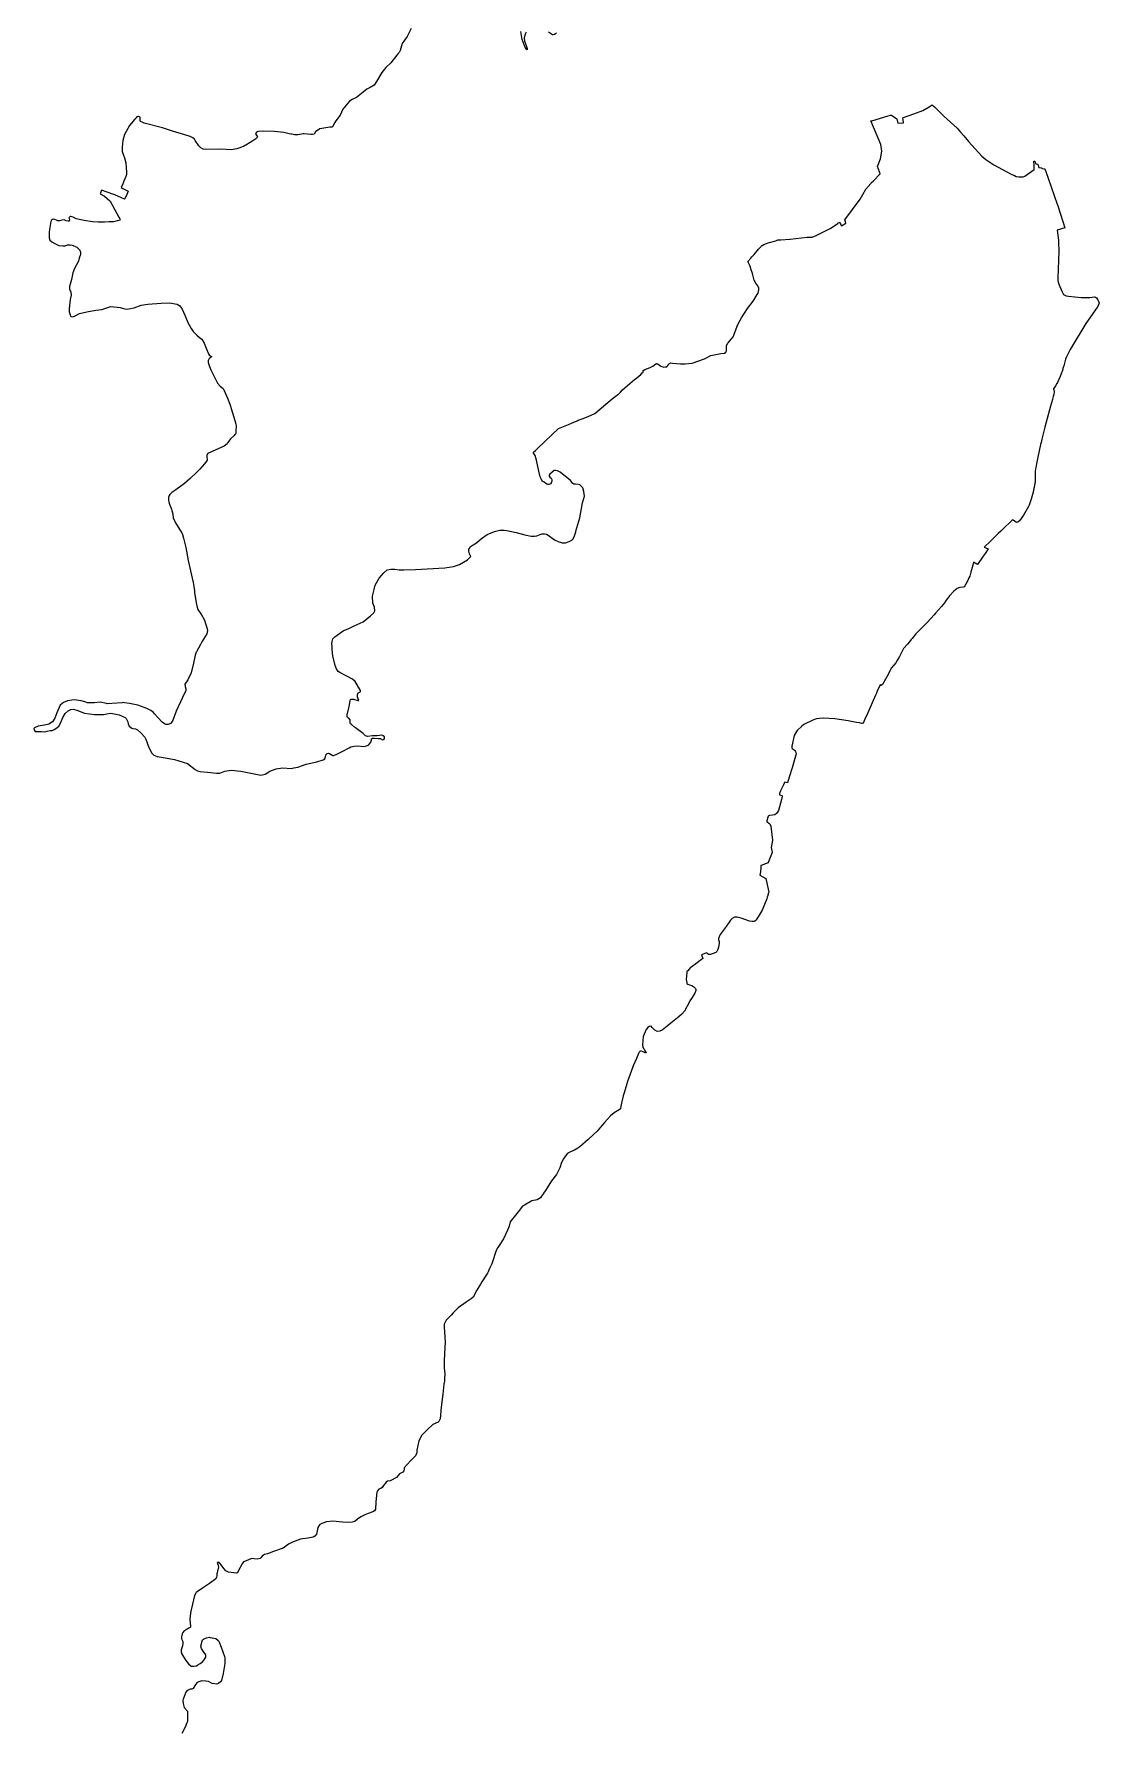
# Model space of a CAD drawing. Header units: inches. Extents: x 1341578 to 1502124, y 557203 to 748561.
# Drawn here: x 1481200 to 1483709, y 580473 to 584471 of the extents above; entities that cross this region are included whole.
import ezdxf

# ---------------------------------------------------------------- set-up
doc = ezdxf.new("R2010")
doc.units = ezdxf.units.IN
doc.header["$MEASUREMENT"] = 0
doc.layers.add('Zipcode', color=7, linetype='Continuous')

msp = doc.modelspace()

# ---------------------------------------------------------------- linework, layer by layer
at = {"layer": 'Zipcode'}
for points in [[(1482088.5, 584483.5), (1482078.7, 584464.7), (1482067.4, 584448.1), (1482062.7, 584431.8), (1482060.4, 584427.3), (1482057.5, 584423.7), (1482054.8, 584420.4), (1482040.4, 584402.6), (1482028.8, 584391.4), (1482019.3, 584379.7), (1482007.2, 584358.5), (1482001.5, 584350.3), (1481991.6, 584344.7), (1481987.2, 584342.3), (1481983.8, 584340.3), (1481975.4, 584333.4), (1481967.6, 584327), (1481960, 584321.3), (1481949.6, 584316.5), (1481943.3, 584312.1), (1481927.3, 584293.3), (1481921.1, 584279.1), (1481910.9, 584266.2), (1481908.8, 584262.4), (1481903.4, 584252.2), (1481901.4, 584251.5), (1481896.6, 584251), (1481873.4, 584247), (1481863.2, 584240.3), (1481859.7, 584234.7), (1481856.4, 584233.8), (1481852.1, 584233.8), (1481836.5, 584235.3), (1481834, 584235.5), (1481821.7, 584233.3), (1481817.7, 584233.3), (1481813.7, 584233.3), (1481807.8, 584234.4), (1481806.7, 584234.6), (1481805.5, 584234.9), (1481801.5, 584235.6), (1481791.7, 584237.8), (1481788.5, 584238.5), (1481765.5, 584241), (1481741.8, 584241.4), (1481727.6, 584240.8), (1481724.6, 584239.6), (1481722.4, 584236.9), (1481721.9, 584235.8), (1481723.6, 584233.4), (1481725.4, 584230.8), (1481726.4, 584228.3), (1481726.1, 584226.6), (1481723.9, 584224.9), (1481722.6, 584223.9), (1481715.8, 584218.7), (1481709.5, 584215), (1481705.2, 584212.6), (1481703.3, 584211.4), (1481693.9, 584205.9), (1481677.6, 584199.9), (1481664.9, 584197.5), (1481640.2, 584199.2), (1481604.2, 584198.7), (1481598.6, 584199.2), (1481593.3, 584202.8), (1481588.8, 584207), (1481579.8, 584219.5), (1481577.9, 584223), (1481574.6, 584225.7), (1481568.3, 584229.4), (1481555.4, 584233), (1481526.5, 584241.7), (1481502.7, 584249.5), (1481459.6, 584260.7), (1481454.6, 584263.2), (1481451.3, 584264.7), (1481450, 584266.8), (1481450.1, 584270.8), (1481450.1, 584273.3), (1481450.1, 584274.5), (1481449.6, 584274.8), (1481448.5, 584275.7), (1481446.4, 584276.2), (1481444.8, 584276), (1481442.4, 584275.2), (1481440.9, 584273.2), (1481437.9, 584270.2), (1481425.4, 584255), (1481413.6, 584233.8), (1481409.8, 584220.1), (1481408.1, 584204.1), (1481408.1, 584193.6), (1481411, 584185.1), (1481413.6, 584178.9), (1481416.6, 584167.4), (1481417.3, 584156), (1481417.8, 584144.5), (1481417.8, 584139.7), (1481416.6, 584134.9), (1481412, 584123.7), (1481409.2, 584117.6), (1481405.3, 584108.9), (1481409.8, 584106.7), (1481422.3, 584100.7), (1481418.8, 584092.8), (1481414, 584082.1), (1481413.5, 584081.2), (1481390.3, 584091.6), (1481385.8, 584093.6), (1481359.1, 584102.6), (1481359.1, 584102.5), (1481356.6, 584095.5), (1481356.3, 584094.4), (1481366.1, 584088.9), (1481379, 584077.6), (1481379.4, 584077), (1481400.4, 584039.5), (1481402.3, 584035.6), (1481402.8, 584033.6), (1481402.3, 584031.7), (1481397.2, 584030.2), (1481387.2, 584028.4), (1481376.9, 584027.8), (1481366.4, 584027.2), (1481351, 584027.6), (1481338.1, 584028.1), (1481318.1, 584031.2), (1481299.7, 584035.5), (1481292.7, 584039), (1481292.2, 584039.2), (1481287.3, 584040.7), (1481285.1, 584040.4), (1481283.1, 584038.4), (1481282.6, 584036.7), (1481282.9, 584035.9), (1481284, 584032.4), (1481282.1, 584029.5), (1481280.8, 584029.5), (1481276.3, 584030.5), (1481270.9, 584032.7), (1481266.1, 584031.7), (1481260.4, 584030.5), (1481256.2, 584030.7), (1481253.4, 584032), (1481249.4, 584034), (1481246.5, 584034.2), (1481243.8, 584033.7), (1481241.8, 584032.2), (1481240.7, 584030.8), (1481239.7, 584029), (1481238.7, 584024), (1481236.7, 584009.9), (1481236.1, 584003.9), (1481235.7, 583998.2), (1481236.3, 583990.2), (1481237.8, 583985.3), (1481242.4, 583980.8), (1481248.9, 583977), (1481258.4, 583972.5), (1481268.1, 583971.3), (1481273.3, 583971.3), (1481279, 583973.7), (1481282.8, 583974.3), (1481285.3, 583974.3), (1481290.4, 583973), (1481296, 583970.7), (1481296.8, 583970.3), (1481300.9, 583968.1), (1481305.4, 583964.8), (1481308.3, 583961.3), (1481309.4, 583956.4), (1481309.4, 583951.6), (1481306.8, 583942.5), (1481304.8, 583935.7), (1481295.7, 583918.3), (1481291.7, 583907.8), (1481288.9, 583892.5), (1481283.9, 583875.5), (1481283.7, 583869.6), (1481286.6, 583862.8), (1481287.7, 583855.4), (1481285.2, 583845.4), (1481282.7, 583823.3), (1481283.1, 583816.5), (1481285.1, 583809.4), (1481286.3, 583805.9), (1481287.4, 583805.2), (1481291.8, 583804.7), (1481297.1, 583807.1), (1481307.7, 583812.6), (1481324.9, 583816), (1481346.1, 583819.7), (1481359.6, 583821.9), (1481381.4, 583828.4), (1481403.2, 583826.3), (1481414.5, 583823.4), (1481418.7, 583822.7), (1481435.8, 583825.2), (1481452.5, 583831.7), (1481468.7, 583834.3), (1481499.8, 583836.8), (1481519.7, 583837.1), (1481537.4, 583834.3), (1481543.8, 583830.1), (1481548.8, 583822.8), (1481555.8, 583808), (1481562.2, 583790.8), (1481570.1, 583776.9), (1481574.9, 583770.1), (1481583.6, 583761.1), (1481590, 583755.7), (1481595.5, 583751.9), (1481601.2, 583742), (1481607.6, 583727), (1481611.4, 583717.1), (1481613.3, 583713.6), (1481614.9, 583712.6), (1481616.8, 583712.1), (1481618.1, 583710.7), (1481618.3, 583710.6), (1481618.3, 583710.1), (1481614.4, 583706.9), (1481612.3, 583704.4), (1481612.3, 583704.4), (1481610.7, 583701.2), (1481610.7, 583697.2), (1481613.6, 583687.7), (1481616.3, 583679.5), (1481632.2, 583648.2), (1481638.5, 583640.7), (1481645.4, 583635.2), (1481650.6, 583625.5), (1481656.9, 583611.4), (1481662, 583596.7), (1481673.4, 583560.4), (1481675.7, 583551.3), (1481676, 583548.7), (1481676, 583547.5), (1481675.7, 583535.2), (1481675.7, 583529.7), (1481674.4, 583528.1), (1481673.5, 583527), (1481671, 583523.8), (1481663.3, 583517.1), (1481656.8, 583508.7), (1481655, 583505.2), (1481647.8, 583499.7), (1481628.4, 583491.5), (1481610, 583482.5), (1481607.2, 583479.1), (1481607, 583474.8), (1481608, 583468.6), (1481608, 583466.4), (1481605.3, 583462.4), (1481604.1, 583460.9), (1481600.9, 583457.3), (1481591, 583445.8), (1481584.9, 583439.9), (1481580.3, 583435.3), (1481570.4, 583425.6), (1481567.3, 583422.9), (1481554.4, 583411.9), (1481534.3, 583397.1), (1481524.8, 583390.9), (1481520.2, 583385.8), (1481518.6, 583383.4), (1481517.8, 583381.5), (1481516.7, 583378.7), (1481517.1, 583371.5), (1481517.8, 583369), (1481519.6, 583363), (1481524.1, 583351), (1481524.8, 583348.1), (1481524.8, 583348.1), (1481526.8, 583339.9), (1481528.1, 583330.9), (1481533.8, 583319.5), (1481540, 583308.8), (1481545.6, 583300.3), (1481548.2, 583295.3), (1481550, 583291.6), (1481552.3, 583283.2), (1481557.9, 583261.1), (1481563.3, 583230.3), (1481568.5, 583205.8), (1481574.9, 583178.3), (1481577, 583168.9), (1481578.1, 583158.9), (1481578.5, 583155.2), (1481579.7, 583145.2), (1481582.6, 583126.6), (1481583.4, 583123.9), (1481585.8, 583115.3), (1481586.3, 583114.7), (1481595, 583102.2), (1481601.4, 583089.7), (1481608, 583069.5), (1481608.6, 583065.5), (1481608.4, 583061.5), (1481607.2, 583058), (1481595.7, 583038.5), (1481592.3, 583032.8), (1481583.2, 583015.5), (1481582.5, 583014.2), (1481579.8, 583007.1), (1481576, 582988.6), (1481570.7, 582966.2), (1481562.9, 582949.7), (1481555.6, 582938.9), (1481556.4, 582933.5), (1481557.5, 582928.3), (1481557.5, 582924.1), (1481550, 582907.8), (1481535.1, 582875.3), (1481526.6, 582851.9), (1481522, 582846.9), (1481520, 582845.6), (1481519.8, 582845.4), (1481515.2, 582844.1), (1481512.6, 582844.1), (1481510.5, 582844.3), (1481507.3, 582846), (1481502.3, 582849.6), (1481492.7, 582859.5), (1481484, 582869.3), (1481481.4, 582872.3), (1481475.7, 582877.2), (1481467.2, 582881.2), (1481462, 582883.6), (1481444.5, 582889.8), (1481424.8, 582893.7), (1481413.1, 582895.3), (1481409.9, 582895.7), (1481407.5, 582895.5), (1481383.8, 582893.5), (1481372.7, 582893.2), (1481371.2, 582893.5), (1481356.3, 582897), (1481342.5, 582894.9), (1481326.5, 582895.5), (1481319.6, 582897.5), (1481311.3, 582899.9), (1481294.5, 582902.2), (1481279.3, 582900.2), (1481269.5, 582895.7), (1481261.8, 582889.4), (1481253.6, 582871.7), (1481249.4, 582859), (1481243.5, 582850.4), (1481235.5, 582845), (1481225.3, 582842.5), (1481210.3, 582840.3), (1481201.7, 582836.1), (1481200.1, 582834.5), (1481201, 582830.2), (1481203.2, 582827.7), (1481210.5, 582827.4), (1481217.8, 582827.6), (1481225.5, 582826.9), (1481231.4, 582828.5), (1481238.4, 582829.8), (1481243.2, 582830.4), (1481247.5, 582832.7), (1481254.1, 582836.3), (1481258.4, 582840.2), (1481262.8, 582847.6), (1481268.3, 582860.3), (1481273.5, 582869.8), (1481280.6, 582876.6), (1481287.2, 582879.5), (1481293.1, 582880.2), (1481303.1, 582877.4), (1481309, 582874.5), (1481319.4, 582870.6), (1481330.9, 582869.1), (1481342.6, 582868), (1481348.3, 582867.9), (1481363.9, 582867.7), (1481371.4, 582869.1), (1481380, 582870.8), (1481385, 582870.2), (1481392.9, 582868.4), (1481400.9, 582866.6), (1481414.9, 582860.7), (1481417.2, 582858.5), (1481418.4, 582856.8), (1481421.2, 582850.4), (1481422.2, 582845.9), (1481424.1, 582840), (1481430.4, 582835.3), (1481433.1, 582834.8), (1481439.1, 582834.1), (1481444.3, 582831.9), (1481451.6, 582824.6), (1481460.9, 582814.5), (1481463.7, 582810), (1481463.9, 582809.7), (1481471, 582790.3), (1481472.3, 582786.9), (1481477.7, 582776.5), (1481482.2, 582772.3), (1481490, 582768.6), (1481509.3, 582765.8), (1481531.2, 582762.1), (1481561.4, 582752.5), (1481579.7, 582738.2), (1481584.9, 582735.3), (1481591, 582733.6), (1481608.8, 582731.8), (1481630, 582729.5), (1481638, 582729.8), (1481649.6, 582734.2), (1481664.5, 582736.3), (1481687.6, 582734.5), (1481711, 582729.7), (1481734.7, 582725), (1481744.4, 582727.3), (1481755.8, 582733.9), (1481770.3, 582740), (1481785.2, 582742.1), (1481806.4, 582740.4), (1481812.2, 582741.8), (1481821.7, 582744), (1481841.3, 582750.9), (1481866.2, 582756.1), (1481881, 582761.2), (1481884.9, 582763), (1481886.9, 582768), (1481887.9, 582772.5), (1481891, 582775.8), (1481893.7, 582776.5), (1481895.8, 582776), (1481899.8, 582773.6), (1481903.8, 582771.2), (1481905.5, 582770.9), (1481912.2, 582773.8), (1481927.5, 582781.1), (1481942.3, 582789.4), (1481946.5, 582791.7), (1481954.2, 582793), (1481961, 582794.1), (1481978.1, 582792.2), (1481983.6, 582793.8), (1481988.6, 582796.3), (1481989.1, 582796.6), (1481993.4, 582802.3), (1481994.9, 582807.4), (1481994.9, 582809.6), (1481995.1, 582810.6), (1481997.4, 582811.8), (1482001.6, 582811.6), (1482011.2, 582811.1), (1482015.5, 582810.8), (1482021.2, 582808.4), (1482023.4, 582808.8), (1482025, 582809.9), (1482025.6, 582812.1), (1482025.6, 582814.9), (1482022.7, 582817.4), (1482021.6, 582818.3), (1482019.4, 582819), (1482008.5, 582817.6), (1481997.5, 582817.6), (1481985.9, 582815.9), (1481980.6, 582817.4), (1481975.8, 582822.6), (1481957.5, 582836.3), (1481955.4, 582838), (1481947.7, 582844.2), (1481945.5, 582846.1), (1481944.9, 582847), (1481944.5, 582847.8), (1481945, 582852.1), (1481944.7, 582855.3), (1481941.4, 582859), (1481940.4, 582860.2), (1481937.9, 582862.2), (1481937.7, 582867.2), (1481942.2, 582886.9), (1481945.1, 582899.6), (1481945.2, 582900.1), (1481945.7, 582903.1), (1481947.4, 582904.1), (1481953.2, 582903.7), (1481954.8, 582903.2), (1481960.4, 582901.4), (1481963.9, 582900.8), (1481965.4, 582901), (1481963.9, 582904.5), (1481963.3, 582905.9), (1481961.9, 582908.7), (1481962.1, 582914.9), (1481963.7, 582918.9), (1481964, 582919.1), (1481967.4, 582920.7), (1481969.1, 582921.5), (1481969.1, 582924.1), (1481956.3, 582945.1), (1481950, 582951.3), (1481920.3, 582966.4), (1481916.8, 582968.7), (1481912.8, 582975), (1481909.7, 582983), (1481904.3, 583005.8), (1481902.8, 583021.2), (1481902.2, 583028.5), (1481901.7, 583034.4), (1481902.1, 583039.3), (1481904.1, 583045.8), (1481909, 583050.9), (1481928.7, 583064.4), (1481941.5, 583070.5), (1481954.3, 583076.6), (1481975.5, 583085.8), (1481993.1, 583100.2), (1482000.2, 583107.4), (1482002.9, 583112.2), (1482002, 583120.8), (1481998, 583130.2), (1481997.3, 583146.2), (1482001.1, 583162.2), (1482003.5, 583172.1), (1482012.8, 583189), (1482024.1, 583201.6), (1482031.7, 583208.1), (1482040.7, 583210.4), (1482050.4, 583210), (1482060.3, 583208.1), (1482071, 583208.5), (1482098.6, 583209.6), (1482167.5, 583213.2), (1482188.3, 583216.3), (1482202.1, 583220.7), (1482220.9, 583232.1), (1482229.1, 583239.6), (1482226.6, 583244.3), (1482225.8, 583246.3), (1482224.1, 583252.8), (1482224, 583253.2), (1482224.5, 583257.6), (1482225.6, 583259.1), (1482227.7, 583262.3), (1482234.4, 583267.2), (1482242, 583271.7), (1482242.8, 583272.5), (1482247.7, 583276.7), (1482254.1, 583282.2), (1482267.5, 583291.8), (1482284.5, 583298.9), (1482297, 583301.6), (1482307.6, 583301.8), (1482314, 583300.8), (1482336, 583296.7), (1482356.2, 583291), (1482371.4, 583287.8), (1482379, 583287.8), (1482384.1, 583288.8), (1482392.5, 583291.9), (1482396.5, 583293.4), (1482402.3, 583292.9), (1482407.3, 583292.2), (1482411, 583290.4), (1482426.1, 583279.1), (1482436, 583274.5), (1482439.4, 583273.3), (1482444.1, 583271.7), (1482451.7, 583272.2), (1482460.5, 583274.9), (1482467.1, 583278.6), (1482469.1, 583280.8), (1482472.3, 583286.4), (1482476.2, 583298.3), (1482476.5, 583299.3), (1482485.8, 583331.1), (1482492.2, 583366.5), (1482496.7, 583382.2), (1482495.5, 583392.6), (1482492.7, 583401.8), (1482488.3, 583406), (1482485.7, 583408.7), (1482483, 583409.3), (1482475.4, 583410.2), (1482471.6, 583410.4), (1482469.4, 583411.5), (1482463.6, 583419), (1482439.3, 583438.2), (1482432.9, 583441.4), (1482428.7, 583442.1), (1482425.3, 583442.1), (1482415, 583433.9), (1482413.3, 583431.2), (1482413.3, 583429.4), (1482415.4, 583426.9), (1482417.9, 583424.7), (1482420.1, 583421.3), (1482419.9, 583417.2), (1482418.4, 583413.4), (1482417.2, 583411.3), (1482415.2, 583410.2), (1482412.8, 583409.3), (1482410.7, 583409.1), (1482408.3, 583410.2), (1482405.4, 583411.7), (1482401.4, 583414.6), (1482397.3, 583417.6), (1482395.1, 583421.1), (1482392.3, 583427.9), (1482388.9, 583440.5), (1482383.6, 583466.5), (1482382.2, 583472.2), (1482380.8, 583478), (1482375.7, 583484.5), (1482381.1, 583489.7), (1482386.2, 583494.5), (1482386.8, 583495.1), (1482435.4, 583541.1), (1482458.8, 583550.7), (1482466, 583553.8), (1482479.1, 583559.5), (1482482.1, 583560.7), (1482491.3, 583564.1), (1482505.1, 583569.3), (1482521.3, 583576.6), (1482557.2, 583607.3), (1482569.9, 583617.2), (1482571.3, 583618.2), (1482575.3, 583621.3), (1482576, 583621.8), (1482580.3, 583625.2), (1482581.5, 583626.7), (1482581.8, 583627), (1482586.2, 583632.4), (1482598, 583642.4), (1482614.8, 583656.6), (1482620, 583660.9), (1482629.5, 583668.9), (1482632.8, 583672.3), (1482634.6, 583674.1), (1482635.3, 583677.7), (1482638.8, 583680.4), (1482651.1, 583685.1), (1482657.5, 583687.9), (1482664.4, 583693.7), (1482666.5, 583694.2), (1482667.3, 583694), (1482668.8, 583693.7), (1482670, 583692.9), (1482676.4, 583687.8), (1482683.2, 583685.8), (1482687.4, 583686.3), (1482690.9, 583687), (1482695.1, 583693.2), (1482696.8, 583694.6), (1482698.8, 583695.6), (1482699, 583695.8), (1482699.2, 583695.7), (1482704.1, 583695.6), (1482723.1, 583693.6), (1482733.9, 583693.4), (1482750, 583695.3), (1482779, 583705.6), (1482794.5, 583713), (1482818.1, 583718.1), (1482826.2, 583718.9), (1482829.4, 583721.1), (1482830.8, 583724), (1482830.8, 583736.5), (1482834.1, 583742), (1482835.2, 583743.3), (1482847, 583757.6), (1482858.2, 583786.3), (1482866.2, 583802.1), (1482880.7, 583824.4), (1482893.8, 583840.9), (1482894.1, 583841.4), (1482903.8, 583857.1), (1482905.8, 583860.3), (1482907.5, 583867.8), (1482907.1, 583872.2), (1482904.6, 583877.2), (1482900.2, 583883.6), (1482896.5, 583890.5), (1482893.3, 583903.4), (1482891.6, 583908.9), (1482889.6, 583915.3), (1482886.9, 583923.4), (1482881.6, 583934.4), (1482888.3, 583942.2), (1482891.2, 583945.6), (1482896.1, 583951.4), (1482906.7, 583963.9), (1482909.4, 583966.7), (1482912.6, 583970), (1482914, 583971.5), (1482915.4, 583972.3), (1482919.2, 583974.6), (1482929.2, 583978.5), (1482947.1, 583983.7), (1482949, 583984.4), (1482952.1, 583985.5), (1482959.4, 583986.1), (1482980.1, 583987.2), (1482981.1, 583987.4), (1483021.3, 583992.2), (1483033.1, 583992.2), (1483042.7, 583995.7), (1483058.4, 584004), (1483075.6, 584012.1), (1483093.1, 584024.6), (1483093.3, 584024.8), (1483096.8, 584026.9), (1483097.4, 584027.3), (1483097.5, 584027.1), (1483102.1, 584019), (1483112.2, 584025.1), (1483111.1, 584028.3), (1483109.5, 584032.9), (1483146.3, 584081.8), (1483152.5, 584092.8), (1483159.6, 584105.3), (1483171.1, 584118.6), (1483172.1, 584119.7), (1483173, 584120.5), (1483176.5, 584124.1), (1483193.3, 584141), (1483191.3, 584146.2), (1483186.6, 584158.1), (1483194, 584176.6), (1483197.2, 584194.5), (1483194.6, 584210), (1483171.3, 584265.9), (1483173.2, 584266.4), (1483212.2, 584277.6), (1483217.4, 584279.1), (1483219.7, 584279.7), (1483232.5, 584270.6), (1483232.7, 584270.5), (1483234.8, 584260.7), (1483247.9, 584261.4), (1483247.2, 584268.3), (1483247.2, 584268.7), (1483246.7, 584273.3), (1483247.8, 584273.7), (1483272.1, 584282.5), (1483293.8, 584290.3), (1483308.3, 584299.1), (1483313.4, 584302.1), (1483315.9, 584303.6), (1483320.9, 584298.7), (1483328.2, 584291.6), (1483343.4, 584276.9), (1483374.8, 584248.4), (1483382.1, 584239.6), (1483389.8, 584230.5), (1483400.8, 584217.4), (1483432.3, 584182.8), (1483441.6, 584174.7), (1483460.8, 584162.4), (1483501.7, 584140.5), (1483503.2, 584139.8), (1483509.3, 584136.9), (1483513.3, 584135), (1483519.6, 584134), (1483529.5, 584134), (1483533.6, 584135.5), (1483555.7, 584151.7), (1483555.7, 584152.9), (1483556, 584162.5), (1483554.8, 584170.1), (1483554.8, 584170.8), (1483555.3, 584171.4), (1483556, 584171.4), (1483556.2, 584171.4), (1483557.2, 584170.8), (1483560, 584164.9), (1483564.4, 584164.2), (1483567.1, 584156.5), (1483571.9, 584155.5), (1483572.7, 584155), (1483574.9, 584153.5), (1483580.6, 584152.6), (1483580.9, 584152), (1483582.9, 584146.5), (1483596, 584110.3), (1483610.2, 584069.6), (1483612.1, 584064.1), (1483612.3, 584063.6), (1483628.1, 584013.8), (1483609.6, 584008.6), (1483613.1, 583984.6), (1483613.7, 583953.8), (1483613.3, 583943), (1483613, 583936.9), (1483611.5, 583896.2), (1483611.5, 583890.3), (1483614.2, 583881.6), (1483621, 583864.9), (1483625.2, 583857.1), (1483631.1, 583853.9), (1483636.3, 583852.9), (1483666.7, 583849.9), (1483686.9, 583850.2), (1483698.1, 583851.6), (1483700.1, 583850.6), (1483702.3, 583848.9), (1483705.5, 583844.3), (1483706.5, 583842.3), (1483707.2, 583840.9), (1483708.6, 583836.5), (1483706.6, 583831.2), (1483705.4, 583829.1), (1483703.3, 583825.8), (1483677.2, 583788.3), (1483660.8, 583761), (1483657.2, 583755), (1483640.6, 583727.4), (1483630.8, 583708.6), (1483629.8, 583704.7), (1483625.4, 583688.7), (1483623.7, 583682.4), (1483622.2, 583676.9), (1483622, 583676.4), (1483616.8, 583663.7), (1483610.9, 583649.6), (1483609.3, 583647.2), (1483605.7, 583641.8), (1483601.7, 583634.7), (1483601.7, 583633.5), (1483601.8, 583632.8), (1483602.8, 583628.8), (1483602.8, 583627.1), (1483601.8, 583622.5), (1483600.5, 583617), (1483599, 583610.5), (1483598.8, 583609.6), (1483594.4, 583594.1), (1483584, 583555.9), (1483580.9, 583544.5), (1483574.1, 583516.2), (1483572.1, 583508.1), (1483571, 583503.8), (1483564.1, 583473.8), (1483560.7, 583454.5), (1483560.4, 583452.8), (1483559.3, 583446.5), (1483558.1, 583439.7), (1483558, 583415.2), (1483557.5, 583412.8), (1483555.6, 583402.6), (1483554.5, 583396.9), (1483553.6, 583391.7), (1483549, 583375.3), (1483545.7, 583365.7), (1483544, 583360.6), (1483542.5, 583358), (1483530.6, 583337), (1483521.5, 583323.8), (1483517.1, 583320.4), (1483515.4, 583320.1), (1483513.3, 583321.1), (1483504.4, 583325.9), (1483480.2, 583302.3), (1483477.3, 583299.6), (1483471.4, 583293.9), (1483453, 583276.3), (1483438.4, 583261.5), (1483447.7, 583257.8), (1483440.4, 583247.1), (1483436, 583240.8), (1483422.6, 583221.1), (1483422.4, 583220.8), (1483420.4, 583222), (1483413.1, 583226.7), (1483411.6, 583219.4), (1483407, 583202.8), (1483404.4, 583193.5), (1483402.3, 583189.4), (1483398.4, 583181.6), (1483392.7, 583170.5), (1483391.2, 583168.2), (1483388.4, 583167.6), (1483380.6, 583166.8), (1483374.5, 583164.6), (1483366.6, 583158.4), (1483356.1, 583146.9), (1483351.9, 583141.1), (1483348.8, 583136.9), (1483346, 583133), (1483341.4, 583126.7), (1483337.5, 583122.2), (1483323.5, 583106.4), (1483320.2, 583102.6), (1483303.7, 583084.1), (1483297.3, 583077.9), (1483294.6, 583075.3), (1483289.5, 583070.5), (1483277.2, 583057.6), (1483268.5, 583046.9), (1483266.1, 583044), (1483262.1, 583039), (1483257.6, 583033.4), (1483248.2, 583022.8), (1483241.6, 583010.6), (1483238.3, 583004.4), (1483236.2, 583000.6), (1483233.8, 582996.3), (1483230, 582989.3), (1483219.5, 582977.3), (1483208.9, 582956.8), (1483208.8, 582956.7), (1483206, 582951.3), (1483198.6, 582938.2), (1483198.5, 582938.1), (1483195.8, 582935.9), (1483193, 582937.9), (1483186.1, 582922.5), (1483184.2, 582918.2), (1483182.2, 582913.6), (1483164.1, 582871.5), (1483162.5, 582868), (1483159.7, 582861.9), (1483152.9, 582847.1), (1483150.8, 582846.6), (1483149.9, 582846.6), (1483144.2, 582847.8), (1483137.5, 582848.9), (1483117.6, 582852.4), (1483086.4, 582857.6), (1483058.8, 582859.1), (1483050.3, 582858.2), (1483042.8, 582857.4), (1483034.3, 582854.7), (1483013.4, 582844.2), (1483007.5, 582839.4), (1482997.3, 582829.8), (1482996, 582827.5), (1482990.7, 582818.4), (1482985, 582793.2), (1482985.3, 582789.3), (1482985.9, 582787.8), (1482990.5, 582784.4), (1482992.6, 582782.6), (1482993.9, 582779.8), (1482994.4, 582778.3), (1482995.3, 582775), (1482985.6, 582742.1), (1482978.7, 582720.2), (1482974.5, 582706.9), (1482974.5, 582706.7), (1482968.4, 582708.3), (1482965.8, 582703.1), (1482965.3, 582702.2), (1482958, 582687.7), (1482955.7, 582681.3), (1482955.7, 582681.1), (1482956.3, 582678.4), (1482961.2, 582677.2), (1482962.5, 582676.3), (1482962.5, 582675.5), (1482960.5, 582667.4), (1482953.3, 582641.4), (1482951.6, 582637.8), (1482948.6, 582634.6), (1482944.7, 582631.3), (1482939.5, 582630.6), (1482939.5, 582630.6), (1482932.3, 582629.6), (1482929.3, 582627.9), (1482925.9, 582617), (1482925.8, 582616.6), (1482925.8, 582615.5), (1482926.8, 582614.7), (1482930.7, 582612.1), (1482932.8, 582610.2), (1482933, 582609.8), (1482935.4, 582604.9), (1482939.6, 582571.4), (1482936.4, 582554.2), (1482937.6, 582547.1), (1482938.4, 582542.6), (1482932.5, 582527), (1482929.5, 582519.2), (1482929.2, 582518.3), (1482916.8, 582513.4), (1482915.1, 582512.7), (1482912.4, 582511.9), (1482912, 582507.5), (1482911.3, 582497.5), (1482911.2, 582496.8), (1482909.9, 582489.5), (1482923.5, 582481.4), (1482930.7, 582449.2), (1482930.1, 582447.3), (1482927.6, 582439.4), (1482927.3, 582438.4), (1482926.8, 582436.6), (1482925.8, 582433.4), (1482914.8, 582407.1), (1482905.9, 582391), (1482901.3, 582383.9), (1482900.1, 582382.2), (1482897.8, 582380.9), (1482896.1, 582379.9), (1482892.7, 582379.9), (1482885.2, 582381.1), (1482866.1, 582388.3), (1482856, 582390.5), (1482849.8, 582390), (1482844.2, 582387.3), (1482840.9, 582382.9), (1482830.7, 582368.6), (1482816.3, 582349.7), (1482812.5, 582340.3), (1482812.5, 582337.3), (1482813.7, 582332.7), (1482813.8, 582332.2), (1482814.2, 582329.1), (1482814.2, 582329), (1482814.2, 582328.7), (1482812, 582319.5), (1482810.9, 582314.4), (1482808.4, 582309.7), (1482805.8, 582307.1), (1482800, 582304.5), (1482793.6, 582302.3), (1482788.9, 582302.3), (1482787.8, 582303), (1482785, 582306.1), (1482782.9, 582305.5), (1482774, 582302.3), (1482772.1, 582301.6), (1482775.3, 582293.3), (1482758.8, 582280.8), (1482750.2, 582274.4), (1482746.9, 582271.9), (1482746.9, 582271.8), (1482746, 582271.2), (1482739.8, 582264.2), (1482738.1, 582262.1), (1482737.9, 582260), (1482736.6, 582251.7), (1482736.5, 582243.2), (1482737.8, 582236), (1482738.1, 582234.3), (1482740.4, 582232.5), (1482744.3, 582230.9), (1482749.2, 582229.2), (1482754.6, 582225.9), (1482758, 582222.1), (1482758.9, 582219.6), (1482758.6, 582217.4), (1482756.4, 582211.3), (1482748.5, 582198.6), (1482744.9, 582192.9), (1482743.9, 582191.3), (1482732, 582169), (1482726.2, 582161.8), (1482719.4, 582156.1), (1482707.8, 582146.8), (1482700.3, 582140.9), (1482691.2, 582133.6), (1482679.5, 582124), (1482674.3, 582121.5), (1482669.5, 582121), (1482666.1, 582122), (1482665.4, 582122.4), (1482662.5, 582124.2), (1482656, 582130.6), (1482653.4, 582133.4), (1482652.6, 582133.7), (1482649.3, 582132.7), (1482645.6, 582130.1), (1482642.6, 582126.5), (1482641.9, 582125.6), (1482635, 582109.1), (1482633.8, 582100.1), (1482633.8, 582100), (1482633.7, 582088.5), (1482634.3, 582084.7), (1482634.5, 582083.3), (1482636.2, 582079.9), (1482638.3, 582077.2), (1482638.3, 582077.2), (1482640, 582075.1), (1482642.2, 582072.1), (1482642.2, 582072), (1482641.9, 582071.2), (1482641.2, 582071), (1482639.5, 582071), (1482635.1, 582073.2), (1482631.1, 582074.6), (1482630, 582075), (1482628.7, 582074.5), (1482627.2, 582073.9), (1482625.7, 582072.2), (1482624.2, 582069.5), (1482619.4, 582057.1), (1482611.5, 582040), (1482610.5, 582037.5), (1482598.1, 582003.3), (1482590.8, 581979.2), (1482587.8, 581969.2), (1482582.6, 581945.5), (1482582.3, 581944.1), (1482581.5, 581940.5), (1482580, 581938.1), (1482579.9, 581938), (1482578.3, 581936.7), (1482566.4, 581929.6), (1482558.1, 581922.1), (1482544.1, 581906.9), (1482534.6, 581895.7), (1482526.6, 581886.4), (1482506.7, 581868.3), (1482505.2, 581866.9), (1482486, 581849.4), (1482480.7, 581846.2), (1482473.4, 581841.9), (1482472.4, 581841.3), (1482457.7, 581834.4), (1482456.8, 581834), (1482452.3, 581828.5), (1482451.9, 581827.9), (1482448.8, 581823.7), (1482447.2, 581821.5), (1482442.4, 581812.2), (1482438.9, 581800.3), (1482430.5, 581784.2), (1482419.3, 581769.1), (1482408.6, 581752.9), (1482404.7, 581746.9), (1482400.5, 581740.6), (1482400, 581739.8), (1482395.8, 581733.2), (1482393.4, 581729.5), (1482385.2, 581724.8), (1482372.6, 581722.1), (1482355.1, 581712.3), (1482350.8, 581709.4), (1482340.4, 581696), (1482330.9, 581684.5), (1482327.2, 581679.7), (1482321.9, 581672.6), (1482319.2, 581662.2), (1482317.9, 581658.8), (1482315.7, 581653.1), (1482305.8, 581632.9), (1482305.6, 581632.6), (1482296, 581616.9), (1482292.9, 581611.9), (1482288.9, 581605.3), (1482278.5, 581573.9), (1482273.2, 581562.6), (1482269.8, 581555.3), (1482268.2, 581551.9), (1482255.3, 581531.3), (1482251.9, 581526), (1482242.9, 581511.7), (1482234.2, 581495.3), (1482229.6, 581491.1), (1482217.7, 581483.7), (1482199.2, 581469.8), (1482187.3, 581458), (1482182.5, 581453.2), (1482176.9, 581447.7), (1482171.2, 581441), (1482166.3, 581431.6), (1482166.3, 581424.5), (1482166.7, 581413.7), (1482168.9, 581388.9), (1482166.7, 581362.8), (1482166.3, 581344.8), (1482166.4, 581328.7), (1482167, 581321.7), (1482167.6, 581314.4), (1482167.5, 581311.9), (1482167.3, 581305.8), (1482167.3, 581305.2), (1482167.3, 581304.5), (1482167, 581297.6), (1482165.3, 581290.2), (1482163.3, 581266.7), (1482159.3, 581236.2), (1482156.7, 581208.8), (1482154, 581202.4), (1482152.1, 581200.9), (1482139.9, 581195), (1482126.6, 581183.4), (1482113.5, 581170.5), (1482106.5, 581156.7), (1482102.1, 581134.7), (1482101.6, 581128.3), (1482099.1, 581121.9), (1482095.9, 581118.2), (1482088.7, 581111.3), (1482078.1, 581100.7), (1482072.1, 581093.1), (1482071.7, 581091.3), (1482071.4, 581086.5), (1482069.2, 581083.3), (1482067.5, 581082), (1482061, 581079.1), (1482053.8, 581070.9), (1482050.7, 581068.7), (1482043.4, 581065), (1482038.8, 581062.3), (1482032.4, 581061.5), (1482029.6, 581059.6), (1482023.2, 581051.7), (1482020.2, 581046.8), (1482017.3, 581044.5), (1482012.3, 581043.1), (1482008.9, 581039.1), (1482007.6, 581036.2), (1482007.1, 581029), (1482005.4, 581012.2), (1482004.9, 580996.2), (1482002.3, 580992.2), (1481998.6, 580989.5), (1481987.3, 580985.9), (1481979.2, 580982.9), (1481970.2, 580978), (1481962.3, 580972.1), (1481955.9, 580967.2), (1481949.7, 580965.2), (1481938.1, 580964.9), (1481926.8, 580965.4), (1481903.9, 580967.9), (1481889.3, 580965.7), (1481878.4, 580962), (1481872.5, 580958.8), (1481868.8, 580952.4), (1481865.2, 580936.7), (1481861.5, 580932.3), (1481857.9, 580930.3), (1481844.8, 580927.5), (1481828.2, 580925.1), (1481808.7, 580918.2), (1481799.6, 580913.1), (1481786.7, 580904.4), (1481764, 580895.9), (1481749.9, 580890.7), (1481742.8, 580889.5), (1481740.5, 580887.8), (1481737.5, 580885.1), (1481735.3, 580882), (1481733.1, 580879.6), (1481725.5, 580878.4), (1481719.1, 580878.7), (1481712.8, 580879.4), (1481704, 580875.7), (1481693.6, 580871.8), (1481690.1, 580866.9), (1481682.2, 580851.6), (1481679.2, 580846.1), (1481676.8, 580844.9), (1481664.9, 580846.6), (1481658.2, 580847.7), (1481652.4, 580850.9), (1481647.7, 580855.1), (1481637.6, 580868.6), (1481636, 580870.2), (1481634.3, 580870.6), (1481632.6, 580870.1), (1481631.9, 580868.6), (1481633.1, 580866.5), (1481634.8, 580859.7), (1481634.3, 580856.1), (1481633.5, 580853.3), (1481632.4, 580850.7), (1481631.4, 580846.2), (1481630.8, 580843.9), (1481630.8, 580839), (1481629.8, 580835.8), (1481628.3, 580831.6), (1481613.7, 580820.5), (1481597.4, 580809.9), (1481584.4, 580801.3), (1481582.3, 580799.3), (1481581.2, 580798.2), (1481578.4, 580792.2), (1481573.5, 580772.5), (1481569.5, 580755.9), (1481567.7, 580744.4), (1481567, 580735.9), (1481569.1, 580719.7), (1481569.2, 580719.1), (1481568, 580717.4), (1481564.9, 580715.4), (1481561.3, 580713.5), (1481553.9, 580709.3), (1481551.1, 580705.6), (1481549.1, 580701.9), (1481547.4, 580695.2), (1481547.6, 580690.5), (1481550.4, 580684.2), (1481550.9, 580679.9), (1481550.3, 580674), (1481547.1, 580664.4), (1481547.1, 580659.5), (1481548.3, 580654.7), (1481558, 580639.5), (1481563.8, 580631.5), (1481570, 580626.4), (1481577.4, 580626.5), (1481582.6, 580627.1), (1481585.8, 580629.2), (1481591.5, 580632.7), (1481597.5, 580637.2), (1481602.8, 580643.1), (1481604.6, 580647.5), (1481604.9, 580652.5), (1481604.9, 580652.9), (1481598.5, 580661.4), (1481594.5, 580667.5), (1481593.3, 580672.9), (1481596.8, 580687.8), (1481599.7, 580689.7), (1481606.1, 580692.9), (1481613.3, 580694.6), (1481615.4, 580694), (1481628.2, 580690.9), (1481633.1, 580687.5), (1481635.7, 580685.3), (1481641.4, 580670.7), (1481649, 580649.2), (1481650, 580645.5), (1481649.8, 580632.6), (1481645.5, 580608.5), (1481641.5, 580592.6), (1481639.3, 580588.9), (1481634.8, 580585.5), (1481630.7, 580583.8), (1481626.3, 580584.3), (1481619.6, 580585.5), (1481611.5, 580589.7), (1481605, 580590.7), (1481595.1, 580591.3), (1481590.5, 580590.3), (1481584.5, 580587.5), (1481580.3, 580583.1), (1481575.3, 580573.7), (1481573.7, 580572.8), (1481571.7, 580572.3), (1481567.9, 580572.3), (1481563.3, 580569.8), (1481560.8, 580568.6), (1481558, 580565.1), (1481555.1, 580558.9), (1481551.2, 580548.6), (1481550.6, 580544.9), (1481551.6, 580538.5), (1481554.1, 580529.1), (1481561.4, 580519.9), (1481562, 580513.1), (1481561.4, 580496), (1481560.1, 580492.3), (1481556, 580482.2), (1481548.6, 580467.6)], [(1482359.5, 584474.6), (1482357.2, 584470.1), (1482356.6, 584468.1), (1482354.5, 584461), (1482355.7, 584453.8), (1482359.2, 584443.3), (1482362, 584436.4), (1482362, 584434.8), (1482361.7, 584433.4), (1482360.7, 584433.9), (1482359.8, 584434.6), (1482357.2, 584438.9), (1482349.8, 584457.5), (1482347, 584476.4)], [(1482430.6, 584472.2), (1482425.9, 584469.7), (1482423.1, 584468.5), (1482421.7, 584468.3), (1482411.7, 584474.7)]]:
    msp.add_lwpolyline(points, dxfattribs=at)

doc.saveas('drawing.dxf')
